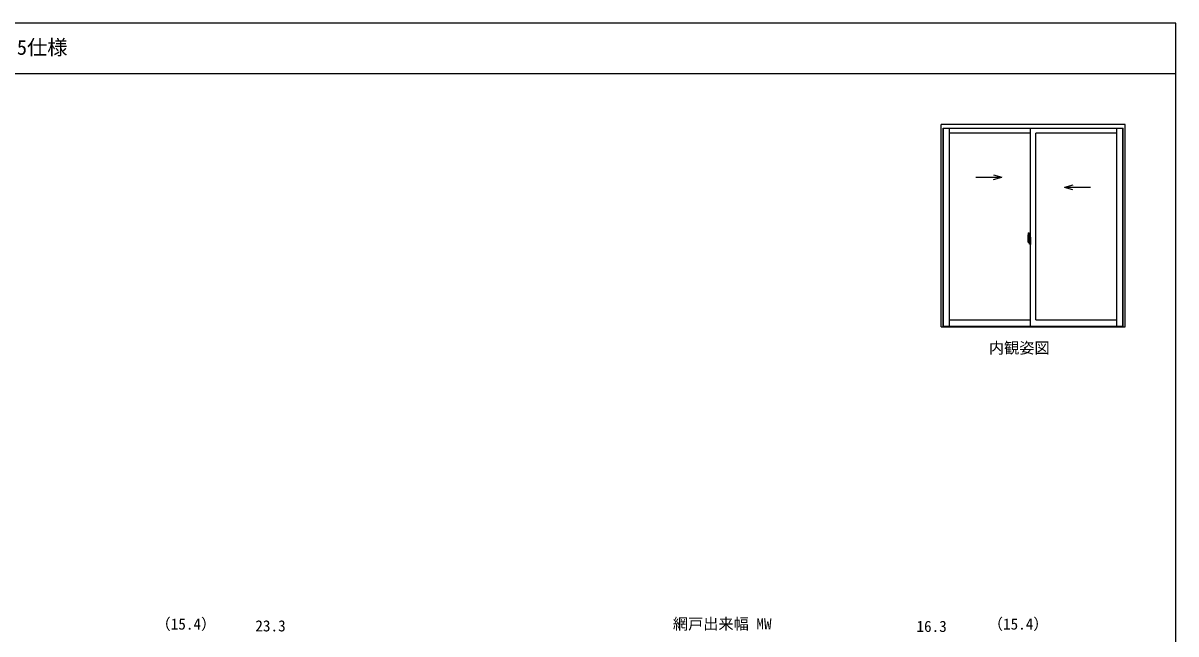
# Model space of a CAD drawing. Units: millimetres, scale not verified. Extents: x -437 to 438, y -331 to 329.
# Drawn here: x -131 to 438, y -8 to 294 of the extents above; entities that cross this region are included whole.
import ezdxf
from ezdxf.enums import TextEntityAlignment as Align

# ---------------------------------------------------------------- set-up
doc = ezdxf.new("R2010")
doc.units = ezdxf.units.MM
doc.header["$LTSCALE"] = 2
for name, color, linetype in [('0-1_USER1', 3, 'Continuous'), ('0-6_YKK_A1', 4, 'Continuous'), ('0-7_YKK_D', 6, 'Continuous'), ('0-8_YKK_ZWAK', 7, 'Continuous')]:
    doc.layers.add(name, color=color, linetype=linetype)
doc.styles.add('ＭＳ ゴシック', font='')
doc.styles.get('ＭＳ ゴシック').set_extended_font_data('MS Gothic')

msp = doc.modelspace()

# ---------------------------------------------------------------- linework, layer by layer
at = {"layer": '0-6_YKK_A1'}
for p, q in [((413.2, 243.7), (322.2, 243.7)), ((322.2, 143.7), (322.2, 243.7)), ((323.26, 144.05), (323.26, 241.865)), ((323.26, 241.865), (412.14, 241.865)), ((323.385, 144.05), (323.385, 241.865)), ((326.335, 144.05), (326.335, 241.865)), ((366.45, 239.365), (326.335, 239.365)), ((366.45, 144.05), (366.45, 241.865)), ((409.065, 239.365), (368.95, 239.365)), ((368.95, 147.23), (368.95, 239.365)), ((409.065, 144.05), (409.065, 241.865)), ((412.015, 144.05), (412.015, 241.865)), ((412.14, 144.05), (412.14, 241.865)), ((413.2, 143.7), (413.2, 243.7)), ((339.355, 217.56), (352.295, 217.56)), ((348.062, 218.694), (352.295, 217.56)), ((348.062, 216.425), (352.295, 217.56)), ((387.338, 213.694), (383.105, 212.56)), ((396.045, 212.56), (383.105, 212.56)), ((387.338, 211.425), (383.105, 212.56)), ((365.05, 187.93), (365.05, 185.713)), ((365.291, 190.184), (365.724, 190.199)), ((365.75, 190.174), (365.75, 186.915)), ((366, 187.93), (365.925, 187.93)), ((366, 187.93), (366, 186.975)), ((366, 187.905), (366.025, 187.905)), ((366.025, 187.935), (366.45, 187.95)), ((366.025, 187.935), (366.025, 186.95)), ((366.025, 187.905), (366.025, 186.95)), ((366.45, 187.95), (366.45, 184.45)), ((365.906, 186.2), (364.87, 186.2)), ((364.887, 186.2), (366.214, 186.2)), ((365.098, 185.663), (365.305, 185.656)), ((365.638, 187.067), (365.25, 187.067)), ((365.25, 186.008), (365.25, 187.067)), ((365.25, 186.005), (365.25, 186.008)), ((365.251, 185.958), (365.25, 186.005)), ((365.251, 185.968), (365.25, 186.005)), ((365.275, 186.995), (365.638, 186.995)), ((365.275, 186.015), (365.275, 186.995)), ((365.305, 185.828), (365.305, 185.656)), ((365.52, 185.828), (365.305, 185.828)), ((365.34, 185.759), (365.305, 185.759)), ((365.34, 185.71), (365.575, 185.71)), ((365.34, 185.58), (365.34, 185.71)), ((365.34, 185.564), (365.34, 185.58)), ((365.34, 185.564), (365.629, 185.564)), ((365.45, 185.312), (365.45, 185.262)), ((365.638, 185.262), (365.45, 185.262)), ((365.475, 185.337), (365.638, 185.337)), ((365.52, 185.834), (365.52, 185.8)), ((365.56, 185.834), (365.52, 185.834)), ((365.56, 186.618), (365.56, 185.8)), ((365.735, 186.618), (365.56, 186.618)), ((365.575, 186.286), (365.56, 186.286)), ((365.575, 186.172), (365.575, 186.37)), ((365.575, 186.172), (365.675, 186.172)), ((365.575, 186.172), (365.575, 186.172)), ((365.575, 186.098), (365.575, 186.172)), ((365.575, 186.098), (365.675, 186.098)), ((365.575, 186.052), (365.575, 186.098)), ((365.575, 186.052), (365.675, 186.052)), ((365.575, 185.859), (365.575, 186.052)), ((365.575, 185.859), (365.675, 185.859)), ((365.575, 185.804), (365.575, 185.859)), ((365.575, 185.804), (365.675, 185.804)), ((365.575, 185.8), (365.575, 185.804)), ((365.6, 186.2), (366.624, 186.2)), ((365.675, 185.759), (365.663, 185.759)), ((365.675, 186.79), (365.675, 186.84)), ((365.675, 186.618), (365.675, 186.396)), ((365.75, 186.499), (365.675, 186.499)), ((365.675, 186.172), (365.675, 185.374)), ((365.845, 186.172), (365.675, 186.172)), ((365.675, 186.172), (365.675, 186.172)), ((365.675, 186.098), (365.675, 186.172)), ((365.675, 186.052), (365.675, 186.098)), ((365.675, 185.859), (365.675, 186.052)), ((365.675, 186.029), (365.675, 185.759)), ((365.675, 185.804), (365.675, 185.859)), ((365.675, 185.8), (365.675, 185.804)), ((365.675, 185.8), (365.675, 185.669)), ((365.675, 185.669), (365.675, 185.657)), ((365.675, 185.657), (365.675, 185.605)), ((365.735, 186.915), (365.735, 186.618)), ((365.75, 186.915), (365.735, 186.915)), ((365.75, 186.955), (365.75, 186.396)), ((365.75, 186.396), (365.75, 186.748)), ((365.75, 186.457), (365.75, 186.692)), ((365.75, 185.652), (365.75, 186.172)), ((365.75, 186.172), (365.75, 185.374)), ((365.775, 186.773), (365.875, 186.775)), ((365.875, 185.625), (365.775, 185.627)), ((365.875, 187.88), (365.875, 186.975)), ((366, 186.975), (365.875, 186.975)), ((365.875, 186.608), (365.875, 186.921)), ((365.875, 185.479), (365.875, 185.792)), ((365.875, 184.52), (365.875, 185.425)), ((366, 185.425), (365.875, 185.425)), ((366.025, 186.95), (365.899, 186.946)), ((366.025, 185.45), (365.899, 185.454)), ((365.9, 186.95), (365.9, 186.975)), ((366.025, 186.95), (365.9, 186.95)), ((365.9, 185.45), (365.9, 185.425)), ((366.025, 185.45), (365.9, 185.45)), ((365.923, 186.534), (365.923, 185.866)), ((366, 184.47), (365.925, 184.47)), ((365.935, 186.533), (365.935, 185.517)), ((366.42, 186.574), (365.96, 186.558)), ((365.96, 185.492), (366.42, 185.476)), ((366, 185.6), (366, 185.543)), ((366, 184.47), (366, 185.425)), ((366, 184.495), (366.025, 184.495)), ((366.375, 185.625), (366.025, 185.625)), ((366.025, 185.518), (366.375, 185.518)), ((366.025, 184.495), (366.025, 185.45)), ((366.105, 186.69), (366.105, 186.62)), ((366.29, 186.715), (366.13, 186.715)), ((366.13, 186.595), (366.29, 186.595)), ((366.315, 186.69), (366.315, 186.62)), ((366.4, 185.6), (366.4, 185.543)), ((366.435, 186.559), (366.435, 185.491)), ((366.435, 186.559), (366.435, 186.554)), ((366.45, 186.337), (366.435, 186.337)), ((366.45, 186.012), (366.435, 186.012)), ((322.2, 143.7), (413.2, 143.7)), ((323.26, 144.05), (412.14, 144.05)), ((326.335, 147.23), (366.45, 147.23)), ((368.95, 147.23), (409.065, 147.23))]:
    msp.add_line(p, q, dxfattribs=at)
for points in [[(365.34, 185.71), (365.34, 185.8), (365.575, 185.8), (365.675, 185.8)], [(365.45, 185.262), (365.428, 185.292), (365.417, 185.309)], [(365.672, 185.589), (365.669, 185.583), (365.664, 185.578), (365.653, 185.57), (365.638, 185.565), (365.621, 185.565), (365.61, 185.567), (365.599, 185.57), (365.575, 185.58), (365.575, 185.58)], [(365.675, 186.957), (365.675, 186.618), (365.675, 186.396)], [(365.675, 186.396), (365.845, 186.396), (365.845, 186.198)], [(365.675, 186.198), (365.845, 186.198), (365.845, 186.172)], [(365.923, 186.534), (365.923, 186.534), (365.914, 186.536), (365.904, 186.541), (365.892, 186.554), (365.879, 186.58), (365.875, 186.608)], [(365.875, 185.792), (365.875, 185.801), (365.883, 185.829), (365.89, 185.842), (365.899, 185.854), (365.907, 185.861), (365.918, 185.865), (365.923, 185.866)], [(366.025, 185.45), (366.025, 184.465), (366.45, 184.45)]]:
    msp.add_lwpolyline(points, dxfattribs=at)
for centre, radius, start, end in [((378.3, 187.889), 13.25, 170.20654, 179.82143), ((365.292, 190.134), 0.05, 92, 170.20654), ((365.725, 190.174), 0.025, 0, 92), ((365.925, 187.88), 0.05, 90, 180), ((365.1, 185.713), 0.05, 180, 268), ((365.275, 187.02), 0.025, 180, 270), ((366.726, 186.005), 1.476, 179.91894, 190.81318), ((366.558, 185.947), 1.307, 179.5362, 192.85144), ((366.747, 185.974), 1.472, 178.42075, 189.33089), ((366.199, 185.868), 0.933, 188.62914, 193.1575), ((366.558, 185.947), 1.307, 192.85144, 209.23122), ((366.199, 185.868), 0.933, 193.1575, 216.63292), ((366.16, 185.888), 0.88, 189.9821, 192.05297), ((366.16, 185.888), 0.88, 192.05297, 218.82619), ((365.475, 185.312), 0.025, 90, 180), ((365.58, 185.805), 0.095, 266.91231, 356.7406), ((365.638, 186.955), 0.113, 0, 90), ((365.638, 186.957), 0.0375, 0, 90), ((365.638, 185.374), 0.0375, 270, 0), ((365.638, 185.374), 0.113, 270, 0), ((365.775, 186.748), 0.025, 91, 180), ((365.775, 185.652), 0.025, 180, 269.00002), ((365.9, 186.921), 0.025, 91.99999, 180), ((365.9, 185.479), 0.025, 180, 268.00001), ((365.925, 184.52), 0.05, 180, 270), ((365.96, 186.532), 0.0254, 88.99206, 157.90245), ((365.96, 185.518), 0.0256, 202.43823, 270.66726), ((366.025, 185.6), 0.025, 90, 180), ((366.025, 185.543), 0.025, 180, 270), ((366.13, 186.69), 0.025, 90, 180), ((366.13, 186.62), 0.025, 180, 270), ((366.29, 186.69), 0.025, 0, 90), ((366.29, 186.62), 0.025, 270, 0), ((366.375, 185.6), 0.025, 0, 90), ((366.375, 185.543), 0.025, 270, 0)]:
    msp.add_arc(centre, radius, start, end, dxfattribs=at)
for centre, major_axis, ratio, start_param, end_param in [((365.675, 186.37), (0.1, 0), 0.251336, 1.5707963, 3.1415927), ((365.675, 186.172), (0.1, 0), 0.251336, 1.5707963, 3.1415927), ((365.575, 185.605), (-0.1, 0), 0.637322, 2.8889124, 3.1415927), ((365.96, 186.533), (-0.0236, 0.0086), 0.995692, 6.2803203, 6.6313047), ((365.96, 185.517), (0.0236, 0.0086), 0.995692, 2.7934732, 3.1444576), ((366.42, 186.559), (0.0106, 0.011), 0.965668, 5.4977978, 7.1034794), ((366.42, 185.491), (-0.0106, 0.011), 0.965668, 2.3212985, 3.9269802)]:
    msp.add_ellipse(centre, major_axis=major_axis, ratio=ratio, start_param=start_param, end_param=end_param, dxfattribs=at)
at = {"layer": '0-8_YKK_ZWAK'}
for p, q in [((438.2, 293.7), (-436.8, 293.7)), ((438.2, 268.7), (-436.8, 268.7))]:
    msp.add_line(p, q, dxfattribs=at)
msp.add_lwpolyline([(-436.8, -331.3), (438.2, -331.3), (438.2, 293.7)], dxfattribs=at)

# ---------------------------------------------------------------- texts
at = {"layer": '0-1_USER1', "style": 'ＭＳ ゴシック'}
for s, height, p in [('引違い窓 テラスタイプ 26㎜溝幅 S-5仕様', 7.331, (-299.106, 275.831)), ('内観姿図', 5.499, (345.818, 128.921))]:
    msp.add_text(s, height=height, dxfattribs=at).set_placement(p, align=Align.BOTTOM_LEFT)
at = {"layer": '0-7_YKK_D', "style": 'ＭＳ ゴシック'}
for s, p in [('（15.4）', (-65.736, -7.403)), ('網戸出来幅 MW', (189.756, -7.317)), ('（15.4）', (345.29, -7.403)), ('23.3', (-16.44, -8.297)), ('16.3', (310.061, -8.547))]:
    msp.add_text(s, height=5.499, dxfattribs=at).set_placement(p, align=Align.BOTTOM_LEFT)

doc.saveas('drawing.dxf')
